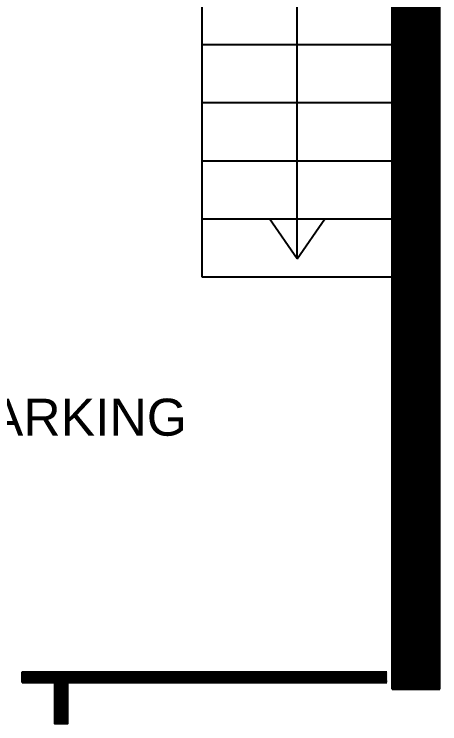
# Model space of a CAD drawing. Header units: inches. Extents: x 2718 to 3105, y 7857 to 8371.
# Drawn here: x 3024.4 to 3105, y 7857 to 7991.3 of the extents above; entities that cross this region are included whole.
import ezdxf

# ---------------------------------------------------------------- set-up
doc = ezdxf.new("R2010")
doc.units = ezdxf.units.IN
doc.header["$MEASUREMENT"] = 0
doc.layers.add('components', color=9, linetype='Continuous', plot=False)
for name, color, linetype in [('DOOR', 130, 'Continuous'), ('main gate', 74, 'Continuous'), ('OUTER WALL', 50, 'Continuous'), ('windwo', 142, 'Continuous')]:
    doc.layers.add(name, color=color, linetype=linetype)
doc.styles.get("Standard").update_dxf_attribs({"font": 'arial.ttf'})

msp = doc.modelspace()

# ---------------------------------------------------------------- hatches: boundary and pattern name
at = {"layer": 'components', "true_color": 0x58ba48}
h = msp.add_hatch(dxfattribs=at)
h.set_pattern_fill('ANSI31', color=85)
h.set_pattern_definition([(45, (1906.62033, 6907.92495), (-0.088388348, 0.088388348), [])])
h.paths.add_polyline_path([(3021.96, 7866.86), (2952.96, 7866.86), (2952.96, 7864.86), (3021.96, 7864.86)])
h.paths.add_polyline_path([(3015.81, 7864.86), (3013.43, 7864.86), (3013.43, 7857.03), (3015.81, 7857.03)])
h.paths.add_polyline_path([(3094.96, 7866.86), (3025.96, 7866.86), (3025.96, 7864.86), (3094.96, 7864.86)])
h.paths.add_polyline_path([(3034.5, 7864.86), (3032.11, 7864.86), (3032.11, 7857.03), (3034.5, 7857.03)])
at = {"layer": 'windwo', "true_color": 0x136734}
h = msp.add_hatch(dxfattribs=at)
h.set_pattern_fill('ANSI31', color=116)
h.paths.add_polyline_path([(2794.46, 8169.61), (2914.46, 8169.61), (2914.46, 8151.61), (2918.96, 8151.61), (2918.96, 8174.11), (2794.46, 8174.11), (2794.46, 8192.11), (2785.46, 8192.11), (2785.46, 8105.36), (2794.46, 8105.36), (2794.46, 8117.11), (2914.46, 8117.11), (2914.46, 8111.11), (2918.96, 8111.11), (2918.96, 8121.61), (2794.46, 8121.61)], flags=17)
h.paths.add_polyline_path([(2794.46, 8033.61), (2794.46, 8045.36), (2785.46, 8045.36), (2785.46, 7868.11), (2749.46, 7868.11), (2749.46, 8339.11), (3095.96, 8339.11), (3095.96, 8315.11), (3082.46, 8315.11), (3082.46, 8306.11), (3095.96, 8306.11), (3095.96, 7863.61), (3104.96, 7863.61), (3104.96, 8343.61), (2744.96, 8343.61), (2744.96, 7863.61), (2951.96, 7863.61), (2951.96, 7868.11), (2794.46, 7868.11), (2794.46, 7946.61), (2816.46, 7946.61), (2816.46, 7955.61), (2794.46, 7955.61)])
h.paths.add_polyline_path([(2983.46, 8041.61), (2966.96, 8041.61), (2966.96, 8032.61), (2983.46, 8032.61)], flags=17)
h.paths.add_polyline_path([(3095.96, 8041.61), (3079.46, 8041.61), (3079.46, 8032.61), (3095.96, 8032.61)], flags=17)
h.paths.add_polyline_path([(2918.96, 8051.11), (2914.46, 8051.11), (2914.46, 8038.11), (2898.1, 8038.11, -0.011653), (2897.4, 8038.11), (2873.81, 8038.11), (2873.81, 8033.61), (2910.46, 8033.61), (2910.46, 8030.93, -0.081282), (2910.47, 8030.14), (2910.47, 8018.73), (2910.47, 7981.73), (2910.46, 7955.61), (2888.46, 7955.61), (2888.46, 7946.61), (2918.96, 7946.61)], flags=17)
h.paths.add_polyline_path([(2918.96, 8306.11), (2986.46, 8306.11), (2986.46, 8315.11), (2785.46, 8315.11), (2785.46, 8288.11), (2794.46, 8288.11), (2794.46, 8306.11), (2914.46, 8306.11), (2914.46, 8216.11), (2972.96, 8216.11), (2972.96, 8276.11), (2968.46, 8276.11), (2968.46, 8220.61), (2918.96, 8220.61)], flags=17)
h.paths.add_polyline_path([(3095.96, 8174.11), (2969.96, 8174.11), (2969.96, 8169.61), (3095.96, 8169.61)], flags=17)

# ---------------------------------------------------------------- linework, layer by layer
for p, q in [((3104.96, 7863.61), (3104.96, 8343.61)), ((3095.96, 7863.61), (3095.96, 8306.11)), ((3095.96, 8032.61), (3095.96, 7941.61)), ((3077.96, 7945.04), (3077.96, 8014.61)), ((3077.96, 7945.04), (3072.71, 7952.61)), ((3077.96, 7945.04), (3083.22, 7952.61)), ((3095.96, 7863.61), (3104.96, 7863.61))]:
    msp.add_line(p, q)
at = {"layer": 'DOOR', "color": 9, "linetype": 'Continuous', "true_color": 0xc7c8ca}
for p, q in [((3059.96, 8032.61), (3059.96, 7941.61)), ((3059.96, 7985.61), (3095.96, 7985.61)), ((3059.96, 7974.61), (3095.96, 7974.61)), ((3059.96, 7963.61), (3095.96, 7963.61)), ((3059.96, 7952.61), (3095.96, 7952.61)), ((3059.96, 7941.61), (3095.96, 7941.61))]:
    msp.add_line(p, q, dxfattribs=at)
at = {"layer": 'main gate'}
for p, q in [((3025.96, 7866.86), (3094.96, 7866.86)), ((3025.96, 7864.86), (3025.96, 7866.86)), ((3025.96, 7864.86), (3094.96, 7864.86))]:
    msp.add_line(p, q, dxfattribs=at)
msp.add_lwpolyline([(3032.11, 7864.86), (3034.5, 7864.86), (3034.5, 7857.03), (3032.11, 7857.03)], close=True, dxfattribs=at)

# ---------------------------------------------------------------- texts
at = {"layer": 'OUTER WALL', "linetype": 'Continuous', "insert": (3013.12, 7918.56), "char_height": 7, "attachment_point": 1}
msp.add_mtext_dynamic_manual_height_columns('PARKING', width=64.1053, gutter_width=1, heights=[0], dxfattribs=at)

doc.saveas('drawing.dxf')
